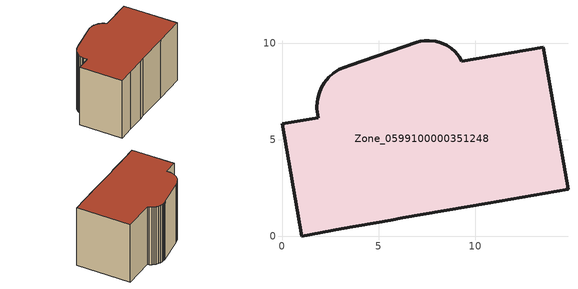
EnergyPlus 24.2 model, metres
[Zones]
Zone_0599100000351248
 floor ground (C_G): 3.07,0.4 1.02,0 0,5.83 1.88,6.15 1.8,6.6 1.8,6.75 1.84,7.12 1.92,7.42 2.03,7.69 2.19,7.96 2.43,8.24 2.65,8.44 2.97,8.65 3.25,8.77 3.54,8.85 6.97,10.04 7.16,10.09 7.36,10.13 7.63,10.14 7.96,10.1 8.22,10.03 8.53,9.89 8.75,9.75 8.96,9.57 9.17,9.31 9.31,9.06 13.53,9.79 14.8,2.44 10.64,1.71 6.25,0.97 5.63,0.84 z0
 wall outside (C_F): 3.25,8.77 2.97,8.65 2.65,8.44 2.43,8.24 2.19,7.96 2.03,7.69 1.92,7.42 1.84,7.12 1.8,6.75 1.8,6.6 1.88,6.15 0,5.83 1.02,0 3.07,0.4 5.63,0.84 6.25,0.97 10.64,1.71 14.8,2.44 13.53,9.79 9.31,9.06 9.17,9.31 8.96,9.57 8.75,9.75 8.53,9.89 8.22,10.03 7.96,10.1 7.63,10.14 7.36,10.13 7.16,10.09 6.97,10.04 3.54,8.85 3.25,8.77 z0:8.51
 roof outside (C_R): 10.64,1.71 14.8,2.44 13.53,9.79 9.31,9.06 9.17,9.31 8.96,9.57 8.75,9.75 8.53,9.89 8.22,10.03 7.96,10.1 7.63,10.14 7.36,10.13 7.16,10.09 6.97,10.04 3.54,8.85 3.25,8.77 2.97,8.65 2.65,8.44 2.43,8.24 2.19,7.96 2.03,7.69 1.92,7.42 1.84,7.12 1.8,6.75 1.8,6.6 1.88,6.15 0,5.83 1.02,0 3.07,0.4 5.63,0.84 6.25,0.97 z8.51
[BUILDING]
Pand.0599100000351248: North Axis=0; Terrain=City; Loads Convergence Tolerance Value=0.04; Temperature Convergence Tolerance Value=0.4; Solar Distribution=FullExterior; Maximum Number of Warmup Days=25; Minimum Number of Warmup Days=1
[Site:Location]
Rotterdam.The.Hague.AP_ZH_NLD Design_Conditions: Latitude=51.96; Longitude=4.45; Time Zone=1; Elevation=-4.5
[SITE:GROUNDTEMPERATURE:BUILDINGSURFACE]
18, 18, 18, 18, 18, 18, 18, 18, 18, 18, 18, 18
[MATERIAL] Thermal Absorptance=0.9; Solar Absorptance=0.7; Visible Absorptance=0.7
Name | Roughness | Thickness | Conductivity | Density | Specific Heat
G.TC.1992-2005 | MediumSmooth | 0.15 | 0.06 | 540 | 1210
F.TC.1992-2005 | Rough | 0.3 | 0.12 | 1920 | 840
R.TC.1992-2005 | MediumRough | 0.2 | 0.08 | 1500 | 1000
[CONSTRUCTION]
C_G: G.TC.1992-2005
C_F: F.TC.1992-2005
C_R: R.TC.1992-2005
[ZONE]
Zone_0599100000351248: Type=1; Multiplier=1; Ceiling Height=Autocalculate; Volume=Autocalculate; Floor Area=autocalculate; Part of Total Floor Area=Yes
[ZONEINFILTRATION:DESIGNFLOWRATE]
Infil_Zone_0599100000351248: Zone or ZoneList or Space or SpaceList=Zone_0599100000351248; Schedule=AlwaysOn; Design Flow Rate Calculation Method=Flow/Area; Flow Rate per Floor Area=0.0015; Constant Term Coefficient=1; Temperature Term Coefficient=0; Velocity Term Coefficient=0; Velocity Squared Term Coefficient=0
[HVACTEMPLATE:ZONE:IDEALLOADSAIRSYSTEM]
Zone_0599100000351248: Maximum Heating Supply Air Temperature=50; Minimum Cooling Supply Air Temperature=13; Maximum Heating Supply Air Humidity Ratio=0.0156; Minimum Cooling Supply Air Humidity Ratio=0.0077; Heating Limit=NoLimit; Cooling Limit=NoLimit; Dehumidification Control Type=ConstantSensibleHeatRatio; Cooling Sensible Heat Ratio=0.7; Dehumidification Setpoint=60; Humidification Control Type=None; Humidification Setpoint=30; Outdoor Air Method=None; Outdoor Air Flow Rate per Person=0.00944; Outdoor Air Flow Rate per Zone Floor Area=0; Outdoor Air Flow Rate per Zone=0; Demand Controlled Ventilation Type=None; Outdoor Air Economizer Type=NoEconomizer; Heat Recovery Type=None; Sensible Heat Recovery Effectiveness=0.7; Latent Heat Recovery Effectiveness=0.65
[ZONECONTROL:THERMOSTAT]
ThermostatControl_Zone_0599100000351248: Zone or ZoneList=Zone_0599100000351248; Control Type Schedule=DualSetpointControlType; Control 1=Thermostat_Zone_0599100000351248; Temperature Difference Between Cutout And Setpoint=0
[THERMOSTATSETPOINT:DUALSETPOINT]
Thermostat_Zone_0599100000351248: Heating Setpoint Temperature Schedule=HeatingSetpoint_Zone_0599100000351248; Cooling Setpoint Temperature Schedule=CoolingSetpoint_Zone_0599100000351248
[SCHEDULE:COMPACT]
HeatingSetpoint_Zone_0599100000351248: Through: 12/31, For: AllDays, Until: 24:00, 21
CoolingSetpoint_Zone_0599100000351248: Through: 12/31, For: AllDays, Until: 24:00, 24
DualSetpointControlType: Through: 12/31, For: AllDays, Until: 24:00, 4
AlwaysOn: Through: 12/31, For: AllDays, Until: 24:00, 1
